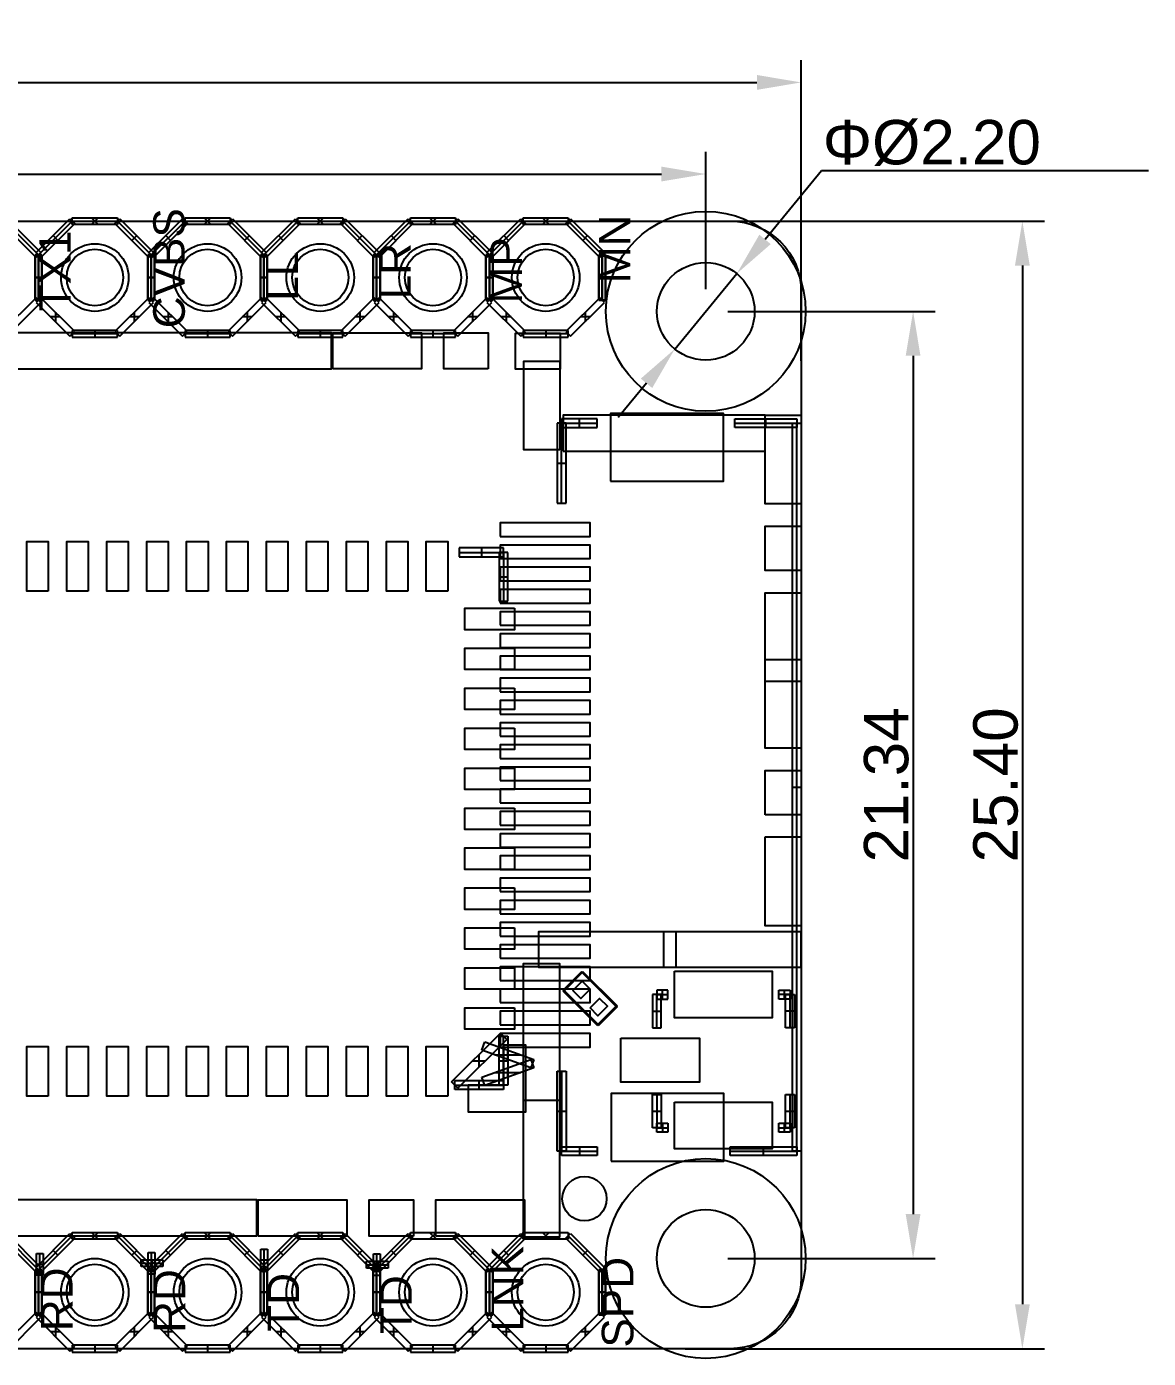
# Model space of a CAD drawing. Header units: millimetres. Extents: x -8.1 to 62.8, y -0.2 to 29.8.
# Drawn here: x 37.54 to 62.82, y -0.22 to 29.78 of the extents above; entities that cross this region are included whole.
import ezdxf

# ---------------------------------------------------------------- set-up
doc = ezdxf.new("R2010")
doc.units = ezdxf.units.MM
doc.header["$MEASUREMENT"] = 0
for name, color, linetype in [('BOT', 12, 'Continuous'), ('KEEPOUT', 13, 'Continuous'), ('SIKL-BOT', 253, 'Continuous'), ('SILK-TOP', 1, 'Continuous'), ('SOLD-TOP', 5, 'Continuous'), ('TOP', 11, 'Continuous'), ('预设值', 7, 'Continuous')]:
    doc.layers.add(name, color=color, linetype=linetype)
doc.styles.add('预设值', font='arial.ttf')
doc.dimstyles.new('尺寸标注造型 01', dxfattribs={"dimtxt": 1, "dimasz": 1, "dimexe": 0.5, "dimexo": 0.5, "dimgap": 0.09, "dimtad": 1, "dimtoh": 1, "dimzin": 1, "dimdsep": 46, "dimtxsty": '预设值', "dimcen": 0.5, "dimazin": 0, "dimtfac": 1, "dimtdec": 4, "dimtix": 1, "dimtmove": 0, "dimatfit": 3, "dimfxl": 1, "dimtolj": 1, "dimtzin": 1, "dimarcsym": 0})

# ---------------------------------------------------------------- blocks, each defined once
blk = doc.blocks.new('*D1')
at = {"layer": 'Defpoints', "color": 0}
for p in [(53.547, 24.217), (52.149, 22.519)]:
    blk.add_point(p, dxfattribs=at)
at = {"layer": '预设值', "color": 0, "lineweight": -2}
for p, q in [((55.455, 26.532), (54.183, 24.989)), ((62.822, 26.532), (55.455, 26.532)), ((52.149, 22.519), (53.547, 24.217)), ((51.513, 21.747), (50.877, 20.976))]:
    blk.add_line(p, q, dxfattribs=at)
at = {"layer": '预设值', "color": 0}
for points in [[(54.055, 25.095), (54.312, 24.883), (53.547, 24.217)], [(51.641, 21.641), (51.384, 21.853), (52.149, 22.519)]]:
    blk.add_solid(points, dxfattribs=at)
at = {"layer": '预设值', "color": 0, "insert": (57.941, 27.16), "char_height": 1, "attachment_point": 5, "style": '预设值'}
blk.add_mtext('Φ\\A1;%%c2.20', dxfattribs=at)
blk = doc.blocks.new('*D3')
at = {"layer": 'Defpoints', "color": 0}
for p in [(52.848, 26.461), (7.56, 23.368), (52.848, 23.368)]:
    blk.add_point(p, dxfattribs=at)
at = {"layer": '预设值', "color": 0, "lineweight": -2}
for p, q in [((7.56, 23.868), (7.56, 26.961)), ((52.848, 23.868), (52.848, 26.961)), ((8.56, 26.461), (51.848, 26.461))]:
    blk.add_line(p, q, dxfattribs=at)
at = {"layer": '预设值', "color": 0}
for points in [[(8.56, 26.628), (8.56, 26.295), (7.56, 26.461)], [(51.848, 26.295), (51.848, 26.628), (52.848, 26.461)]]:
    blk.add_solid(points, dxfattribs=at)
at = {"layer": '预设值', "color": 0, "insert": (30.204, 27.062), "char_height": 1, "attachment_point": 5, "style": '预设值'}
blk.add_mtext('\\A1;45.29', dxfattribs=at)
blk = doc.blocks.new('*D4')
at = {"layer": 'Defpoints', "color": 0}
for p in [(55, 28.525), (0, 23.079), (55, 21.753)]:
    blk.add_point(p, dxfattribs=at)
at = {"layer": '预设值', "color": 0, "lineweight": -2}
for p, q in [((0, 23.579), (0, 29.025)), ((55, 22.253), (55, 29.025)), ((1, 28.525), (54, 28.525))]:
    blk.add_line(p, q, dxfattribs=at)
at = {"layer": '预设值', "color": 0}
for points in [[(1, 28.692), (1, 28.358), (0, 28.525)], [(54, 28.358), (54, 28.692), (55, 28.525)]]:
    blk.add_solid(points, dxfattribs=at)
at = {"layer": '预设值', "color": 0, "insert": (27.5, 29.125), "char_height": 1, "attachment_point": 5, "style": '预设值'}
blk.add_mtext('\\A1;55.00', dxfattribs=at)
blk = doc.blocks.new('*D5')
at = {"layer": 'Defpoints', "color": 0}
for p in [(52.848, 23.368), (52.848, 2.032), (57.52, 2.032)]:
    blk.add_point(p, dxfattribs=at)
at = {"layer": '预设值', "color": 0, "lineweight": -2}
for p, q in [((53.348, 23.368), (58.02, 23.368)), ((57.52, 22.368), (57.52, 3.032)), ((53.348, 2.032), (58.02, 2.032))]:
    blk.add_line(p, q, dxfattribs=at)
at = {"layer": '预设值', "color": 0}
for points in [[(57.686, 22.368), (57.353, 22.368), (57.52, 23.368)], [(57.353, 3.032), (57.686, 3.032), (57.52, 2.032)]]:
    blk.add_solid(points, dxfattribs=at)
at = {"layer": '预设值', "color": 0, "insert": (56.919, 12.7), "char_height": 1, "attachment_point": 5, "rotation": 90, "style": '预设值'}
blk.add_mtext('\\A1;21.34', dxfattribs=at)
blk = doc.blocks.new('*D6')
at = {"layer": 'Defpoints', "color": 0}
for p in [(51.882, 25.4), (51.882, 0), (59.982, 0)]:
    blk.add_point(p, dxfattribs=at)
at = {"layer": '预设值', "color": 0, "lineweight": -2}
for p, q in [((52.382, 25.4), (60.482, 25.4)), ((59.982, 24.4), (59.982, 1)), ((52.382, 0), (60.482, 0))]:
    blk.add_line(p, q, dxfattribs=at)
at = {"layer": '预设值', "color": 0}
for points in [[(60.149, 24.4), (59.816, 24.4), (59.982, 25.4)], [(59.816, 1), (60.149, 1), (59.982, 0)]]:
    blk.add_solid(points, dxfattribs=at)
at = {"layer": '预设值', "color": 0, "insert": (59.382, 12.7), "char_height": 1, "attachment_point": 5, "rotation": 90, "style": '预设值'}
blk.add_mtext('\\A1;25.40', dxfattribs=at)

msp = doc.modelspace()

# ---------------------------------------------------------------- linework, layer by layer
at = {"layer": 'BOT'}
for points in [[(50.704, 19.546), (53.244, 19.546), (53.244, 21.07), (50.704, 21.07), (50.704, 19.546)], [(48.212, 18.298), (50.244, 18.298), (50.244, 18.603), (48.212, 18.603), (48.212, 18.298)], [(48.212, 17.798), (50.244, 17.798), (50.244, 18.102), (48.212, 18.102), (48.212, 17.798)], [(48.212, 17.298), (50.244, 17.298), (50.244, 17.602), (48.212, 17.602), (48.212, 17.298)], [(48.212, 16.797), (50.244, 16.797), (50.244, 17.102), (48.212, 17.102), (48.212, 16.797)], [(48.212, 16.297), (50.244, 16.297), (50.244, 16.602), (48.212, 16.602), (48.212, 16.297)], [(48.212, 15.797), (50.244, 15.797), (50.244, 16.102), (48.212, 16.102), (48.212, 15.797)], [(48.212, 15.297), (50.244, 15.297), (50.244, 15.602), (48.212, 15.602), (48.212, 15.297)], [(48.212, 14.797), (50.244, 14.797), (50.244, 15.102), (48.212, 15.102), (48.212, 14.797)], [(48.212, 14.297), (50.244, 14.297), (50.244, 14.602), (48.212, 14.602), (48.212, 14.297)], [(48.212, 13.797), (50.244, 13.797), (50.244, 14.101), (48.212, 14.101), (48.212, 13.797)], [(48.212, 13.296), (50.244, 13.296), (50.244, 13.601), (48.212, 13.601), (48.212, 13.296)], [(48.212, 12.796), (50.244, 12.796), (50.244, 13.101), (48.212, 13.101), (48.212, 12.796)], [(48.212, 12.296), (50.244, 12.296), (50.244, 12.601), (48.212, 12.601), (48.212, 12.296)], [(48.212, 11.796), (50.244, 11.796), (50.244, 12.101), (48.212, 12.101), (48.212, 11.796)], [(48.212, 11.296), (50.244, 11.296), (50.244, 11.601), (48.212, 11.601), (48.212, 11.296)], [(48.212, 10.796), (50.244, 10.796), (50.244, 11.101), (48.212, 11.101), (48.212, 10.796)], [(48.212, 10.296), (50.244, 10.296), (50.244, 10.601), (48.212, 10.601), (48.212, 10.296)], [(48.212, 9.796), (50.244, 9.796), (50.244, 10.1), (48.212, 10.1), (48.212, 9.796)], [(48.212, 9.296), (50.244, 9.296), (50.244, 9.6), (48.212, 9.6), (48.212, 9.296)], [(48.212, 8.795), (50.244, 8.795), (50.244, 9.1), (48.212, 9.1), (48.212, 8.795)], [(48.212, 8.295), (50.244, 8.295), (50.244, 8.6), (48.212, 8.6), (48.212, 8.295)], [(48.212, 7.795), (50.244, 7.795), (50.244, 8.1), (48.212, 8.1), (48.212, 7.795)], [(48.212, 7.295), (50.244, 7.295), (50.244, 7.6), (48.212, 7.6), (48.212, 7.295)], [(48.212, 6.795), (50.244, 6.795), (50.244, 7.1), (48.212, 7.1), (48.212, 6.795)], [(50.716, 4.224), (53.256, 4.224), (53.256, 5.748), (50.716, 5.748), (50.716, 4.224)]]:
    msp.add_lwpolyline(points, dxfattribs=at)
for centre, radius in [((39.081, 24.13), 0.635), ((41.621, 24.13), 0.635), ((44.161, 24.13), 0.635), ((46.701, 24.13), 0.635), ((49.241, 24.13), 0.635), ((52.848, 23.368), 1.1), ((52.848, 2.032), 1.1), ((39.081, 1.27), 0.635), ((41.621, 1.27), 0.635), ((44.161, 1.27), 0.635), ((46.701, 1.27), 0.635), ((49.241, 1.27), 0.635)]:
    msp.add_circle(centre, radius, dxfattribs=at)
at = {"layer": 'KEEPOUT'}
for centre in [(52.848, 23.368), (52.848, 2.032)]:
    msp.add_circle(centre, 2.25, dxfattribs=at)
at = {"layer": 'SIKL-BOT'}
for p, q in [((37.757, 24.584), (36.995, 25.346)), ((37.811, 24.638), (37.049, 25.4)), ((37.103, 25.454), (37.865, 24.692)), ((37.757, 24.692), (38.519, 25.454)), ((38.573, 25.4), (37.811, 24.638)), ((38.627, 25.346), (37.865, 24.584)), ((38.519, 25.454), (38.627, 25.346)), ((38.573, 25.476), (39.589, 25.476)), ((38.573, 25.324), (38.573, 25.476)), ((39.589, 25.324), (38.573, 25.324)), ((39.157, 25.476), (39.005, 25.324)), ((39.157, 25.324), (39.005, 25.476)), ((39.535, 25.346), (39.643, 25.454)), ((40.297, 24.584), (39.535, 25.346)), ((39.589, 25.476), (39.589, 25.324)), ((40.351, 24.638), (39.589, 25.4)), ((39.643, 25.454), (40.405, 24.692)), ((40.297, 24.692), (41.059, 25.454)), ((41.113, 25.4), (40.351, 24.638)), ((41.167, 25.346), (40.405, 24.584)), ((41.059, 25.454), (41.167, 25.346)), ((41.113, 25.476), (42.129, 25.476)), ((41.113, 25.324), (41.113, 25.476)), ((42.129, 25.324), (41.113, 25.324)), ((41.697, 25.476), (41.545, 25.324)), ((41.697, 25.324), (41.545, 25.476)), ((42.075, 25.346), (42.183, 25.454)), ((42.837, 24.584), (42.075, 25.346)), ((42.129, 25.476), (42.129, 25.324)), ((42.891, 24.638), (42.129, 25.4)), ((42.183, 25.454), (42.945, 24.692)), ((42.837, 24.692), (43.599, 25.454)), ((43.653, 25.4), (42.891, 24.638)), ((43.707, 25.346), (42.945, 24.584)), ((43.599, 25.454), (43.707, 25.346)), ((43.653, 25.476), (44.669, 25.476)), ((43.653, 25.324), (43.653, 25.476)), ((44.669, 25.324), (43.653, 25.324)), ((44.237, 25.476), (44.085, 25.324)), ((44.237, 25.324), (44.085, 25.476)), ((44.615, 25.346), (44.723, 25.454)), ((45.377, 24.584), (44.615, 25.346)), ((44.669, 25.476), (44.669, 25.324)), ((45.431, 24.638), (44.669, 25.4)), ((44.723, 25.454), (45.485, 24.692)), ((45.377, 24.692), (46.139, 25.454)), ((46.193, 25.4), (45.431, 24.638)), ((46.247, 25.346), (45.485, 24.584)), ((46.139, 25.454), (46.247, 25.346)), ((46.193, 25.476), (47.209, 25.476)), ((46.193, 25.324), (46.193, 25.476)), ((47.209, 25.324), (46.193, 25.324)), ((46.777, 25.476), (46.625, 25.324)), ((46.777, 25.324), (46.625, 25.476)), ((47.155, 25.346), (47.263, 25.454)), ((47.917, 24.584), (47.155, 25.346)), ((47.209, 25.476), (47.209, 25.324)), ((47.971, 24.638), (47.209, 25.4)), ((47.263, 25.454), (48.025, 24.692)), ((47.917, 24.692), (48.679, 25.454)), ((48.733, 25.4), (47.971, 24.638)), ((48.787, 25.346), (48.025, 24.584)), ((48.679, 25.454), (48.787, 25.346)), ((48.733, 25.476), (49.749, 25.476)), ((48.733, 25.324), (48.733, 25.476)), ((49.749, 25.324), (48.733, 25.324)), ((49.317, 25.476), (49.165, 25.324)), ((49.317, 25.324), (49.165, 25.476)), ((49.695, 25.346), (49.803, 25.454)), ((50.457, 24.584), (49.695, 25.346)), ((49.749, 25.476), (49.749, 25.324)), ((50.511, 24.638), (49.749, 25.4)), ((49.803, 25.454), (50.565, 24.692)), ((38.246, 24.965), (38.138, 25.073)), ((40.024, 25.073), (39.916, 24.965)), ((40.786, 24.965), (40.678, 25.073)), ((42.564, 25.073), (42.456, 24.965)), ((43.326, 24.965), (43.218, 25.073)), ((45.104, 25.073), (44.996, 24.965)), ((45.866, 24.965), (45.758, 25.073)), ((47.644, 25.073), (47.536, 24.965)), ((48.406, 24.965), (48.298, 25.073)), ((50.184, 25.073), (50.076, 24.965)), ((37.735, 24.638), (37.887, 24.638)), ((37.735, 23.622), (37.735, 24.638)), ((37.735, 24.638), (37.735, 23.622)), ((37.887, 24.638), (37.735, 24.638)), ((37.735, 24.638), (37.735, 23.622)), ((37.887, 24.638), (37.735, 24.638)), ((37.865, 24.692), (37.757, 24.584)), ((37.865, 24.584), (37.757, 24.692)), ((37.811, 23.622), (37.811, 24.638)), ((37.811, 24.638), (37.811, 23.622)), ((37.811, 24.638), (37.811, 23.622)), ((37.887, 24.638), (37.887, 23.622)), ((37.887, 23.622), (37.887, 24.638)), ((37.887, 23.622), (37.887, 24.638)), ((40.275, 24.638), (40.427, 24.638)), ((40.275, 23.622), (40.275, 24.638)), ((40.275, 24.638), (40.275, 23.622)), ((40.427, 24.638), (40.275, 24.638)), ((40.275, 24.638), (40.275, 23.622)), ((40.427, 24.638), (40.275, 24.638)), ((40.405, 24.692), (40.297, 24.584)), ((40.405, 24.584), (40.297, 24.692)), ((40.351, 23.622), (40.351, 24.638)), ((40.351, 24.638), (40.351, 23.622)), ((40.351, 24.638), (40.351, 23.622)), ((40.427, 24.638), (40.427, 23.622)), ((40.427, 23.622), (40.427, 24.638)), ((40.427, 23.622), (40.427, 24.638)), ((42.815, 24.638), (42.967, 24.638)), ((42.815, 23.622), (42.815, 24.638)), ((42.815, 24.638), (42.815, 23.622)), ((42.967, 24.638), (42.815, 24.638)), ((42.815, 24.638), (42.815, 23.622)), ((42.967, 24.638), (42.815, 24.638)), ((42.945, 24.692), (42.837, 24.584)), ((42.945, 24.584), (42.837, 24.692)), ((42.891, 23.622), (42.891, 24.638)), ((42.891, 24.638), (42.891, 23.622)), ((42.891, 24.638), (42.891, 23.622)), ((42.967, 24.638), (42.967, 23.622)), ((42.967, 23.622), (42.967, 24.638)), ((42.967, 23.622), (42.967, 24.638)), ((45.355, 24.638), (45.507, 24.638)), ((45.355, 23.622), (45.355, 24.638)), ((45.355, 24.638), (45.355, 23.622)), ((45.507, 24.638), (45.355, 24.638)), ((45.355, 24.638), (45.355, 23.622)), ((45.507, 24.638), (45.355, 24.638)), ((45.485, 24.692), (45.377, 24.584)), ((45.485, 24.584), (45.377, 24.692)), ((45.431, 23.622), (45.431, 24.638)), ((45.431, 24.638), (45.431, 23.622)), ((45.431, 24.638), (45.431, 23.622)), ((45.507, 24.638), (45.507, 23.622)), ((45.507, 23.622), (45.507, 24.638)), ((45.507, 23.622), (45.507, 24.638)), ((47.895, 24.638), (48.047, 24.638)), ((47.895, 23.622), (47.895, 24.638)), ((47.895, 24.638), (47.895, 23.622)), ((48.047, 24.638), (47.895, 24.638)), ((47.895, 24.638), (47.895, 23.622)), ((48.047, 24.638), (47.895, 24.638)), ((48.025, 24.692), (47.917, 24.584)), ((48.025, 24.584), (47.917, 24.692)), ((47.971, 23.622), (47.971, 24.638)), ((47.971, 24.638), (47.971, 23.622)), ((47.971, 24.638), (47.971, 23.622)), ((48.047, 24.638), (48.047, 23.622)), ((48.047, 23.622), (48.047, 24.638)), ((48.047, 23.622), (48.047, 24.638)), ((50.435, 24.638), (50.587, 24.638)), ((50.435, 23.622), (50.435, 24.638)), ((50.435, 24.638), (50.435, 23.622)), ((50.587, 24.638), (50.435, 24.638)), ((50.435, 24.638), (50.587, 24.638)), ((50.435, 23.622), (50.435, 24.638)), ((50.565, 24.692), (50.457, 24.584)), ((50.511, 23.622), (50.511, 24.638)), ((50.511, 24.638), (50.511, 23.622)), ((50.511, 23.622), (50.511, 24.638)), ((50.587, 24.638), (50.587, 23.622)), ((50.587, 23.622), (50.587, 24.638)), ((50.587, 24.638), (50.587, 23.622)), ((37.735, 24.13), (37.887, 24.13)), ((37.887, 24.13), (37.735, 24.13)), ((37.887, 24.13), (37.735, 24.13)), ((40.275, 24.13), (40.427, 24.13)), ((40.427, 24.13), (40.275, 24.13)), ((40.427, 24.13), (40.275, 24.13)), ((42.815, 24.13), (42.967, 24.13)), ((42.967, 24.13), (42.815, 24.13)), ((42.967, 24.13), (42.815, 24.13)), ((45.355, 24.13), (45.507, 24.13)), ((45.507, 24.13), (45.355, 24.13)), ((45.507, 24.13), (45.355, 24.13)), ((47.895, 24.13), (48.047, 24.13)), ((48.047, 24.13), (47.895, 24.13)), ((48.047, 24.13), (47.895, 24.13)), ((50.435, 24.13), (50.587, 24.13)), ((50.587, 24.13), (50.435, 24.13)), ((50.435, 24.13), (50.587, 24.13)), ((37.757, 23.676), (36.995, 22.914)), ((37.103, 22.806), (37.865, 23.568)), ((37.887, 23.622), (37.735, 23.622)), ((37.735, 23.622), (37.887, 23.622)), ((37.735, 23.622), (37.887, 23.622)), ((37.865, 23.568), (37.757, 23.676)), ((37.865, 23.676), (37.757, 23.568)), ((37.757, 23.568), (38.519, 22.806)), ((38.627, 22.914), (37.865, 23.676)), ((40.297, 23.676), (39.535, 22.914)), ((39.643, 22.806), (40.405, 23.568)), ((40.427, 23.622), (40.275, 23.622)), ((40.275, 23.622), (40.427, 23.622)), ((40.275, 23.622), (40.427, 23.622)), ((40.405, 23.568), (40.297, 23.676)), ((40.405, 23.676), (40.297, 23.568)), ((40.297, 23.568), (41.059, 22.806)), ((41.167, 22.914), (40.405, 23.676)), ((42.837, 23.676), (42.075, 22.914)), ((42.183, 22.806), (42.945, 23.568)), ((42.967, 23.622), (42.815, 23.622)), ((42.815, 23.622), (42.967, 23.622)), ((42.815, 23.622), (42.967, 23.622)), ((42.945, 23.568), (42.837, 23.676)), ((42.945, 23.676), (42.837, 23.568)), ((42.837, 23.568), (43.599, 22.806)), ((43.707, 22.914), (42.945, 23.676)), ((45.377, 23.676), (44.615, 22.914)), ((44.723, 22.806), (45.485, 23.568)), ((45.507, 23.622), (45.355, 23.622)), ((45.355, 23.622), (45.507, 23.622)), ((45.355, 23.622), (45.507, 23.622)), ((45.485, 23.568), (45.377, 23.676)), ((45.485, 23.676), (45.377, 23.568)), ((45.377, 23.568), (46.139, 22.806)), ((46.247, 22.914), (45.485, 23.676)), ((47.917, 23.676), (47.155, 22.914)), ((47.263, 22.806), (48.025, 23.568)), ((48.047, 23.622), (47.895, 23.622)), ((47.895, 23.622), (48.047, 23.622)), ((47.895, 23.622), (48.047, 23.622)), ((48.025, 23.568), (47.917, 23.676)), ((48.025, 23.676), (47.917, 23.568)), ((47.917, 23.568), (48.679, 22.806)), ((48.787, 22.914), (48.025, 23.676)), ((50.457, 23.676), (49.695, 22.914)), ((49.803, 22.806), (50.565, 23.568)), ((50.587, 23.622), (50.435, 23.622)), ((50.435, 23.622), (50.587, 23.622)), ((50.587, 23.622), (50.435, 23.622)), ((50.565, 23.568), (50.457, 23.676)), ((38.3, 23.241), (38.084, 23.241)), ((38.192, 23.349), (38.192, 23.133)), ((40.078, 23.241), (39.862, 23.241)), ((39.97, 23.349), (39.97, 23.133)), ((40.84, 23.241), (40.624, 23.241)), ((40.732, 23.349), (40.732, 23.133)), ((42.618, 23.241), (42.402, 23.241)), ((42.51, 23.349), (42.51, 23.133)), ((43.38, 23.241), (43.164, 23.241)), ((43.272, 23.349), (43.272, 23.133)), ((45.158, 23.241), (44.942, 23.241)), ((45.05, 23.349), (45.05, 23.133)), ((45.92, 23.241), (45.704, 23.241)), ((45.812, 23.349), (45.812, 23.133)), ((47.698, 23.241), (47.482, 23.241)), ((47.59, 23.349), (47.59, 23.133)), ((48.46, 23.241), (48.244, 23.241)), ((48.352, 23.349), (48.352, 23.133)), ((50.238, 23.241), (50.022, 23.241)), ((50.13, 23.349), (50.13, 23.133)), ((38.519, 22.806), (38.627, 22.914)), ((38.573, 22.936), (38.573, 22.784)), ((39.589, 22.936), (38.573, 22.936)), ((39.589, 22.86), (38.573, 22.86)), ((39.081, 22.936), (39.081, 22.784)), ((39.535, 22.914), (39.643, 22.806)), ((39.589, 22.784), (39.589, 22.936)), ((41.059, 22.806), (41.167, 22.914)), ((41.113, 22.936), (41.113, 22.784)), ((42.129, 22.936), (41.113, 22.936)), ((42.129, 22.86), (41.113, 22.86)), ((41.621, 22.936), (41.621, 22.784)), ((42.075, 22.914), (42.183, 22.806)), ((42.129, 22.784), (42.129, 22.936)), ((43.599, 22.806), (43.707, 22.914)), ((43.653, 22.936), (43.653, 22.784)), ((44.669, 22.936), (43.653, 22.936)), ((44.669, 22.86), (43.653, 22.86)), ((44.161, 22.936), (44.161, 22.784)), ((44.615, 22.914), (44.723, 22.806)), ((44.669, 22.784), (44.669, 22.936)), ((46.139, 22.806), (46.247, 22.914)), ((46.193, 22.936), (46.193, 22.784)), ((47.209, 22.936), (46.193, 22.936)), ((47.209, 22.86), (46.193, 22.86)), ((46.701, 22.936), (46.701, 22.784)), ((47.155, 22.914), (47.263, 22.806)), ((47.209, 22.784), (47.209, 22.936)), ((48.679, 22.806), (48.787, 22.914)), ((48.733, 22.936), (48.733, 22.784)), ((49.749, 22.936), (48.733, 22.936)), ((49.749, 22.86), (48.733, 22.86)), ((49.241, 22.936), (49.241, 22.784)), ((49.695, 22.914), (49.803, 22.806)), ((49.749, 22.784), (49.749, 22.936)), ((38.573, 22.784), (39.589, 22.784)), ((41.113, 22.784), (42.129, 22.784)), ((43.653, 22.784), (44.669, 22.784)), ((46.193, 22.784), (47.209, 22.784)), ((48.733, 22.784), (49.749, 22.784)), ((49.5, 20.85), (49.5, 19.05)), ((49.7, 20.85), (49.5, 20.85)), ((50.4, 20.95), (49.6, 20.95)), ((49.6, 20.95), (49.6, 20.75)), ((49.6, 20.85), (50.4, 20.85)), ((49.6, 19.05), (49.6, 20.85)), ((49.6, 20.75), (50.4, 20.75)), ((49.7, 19.05), (49.7, 20.85)), ((50, 20.75), (50, 20.95)), ((50.4, 20.75), (50.4, 20.95)), ((53.5, 20.95), (54.9, 20.95)), ((53.5, 20.75), (53.5, 20.95)), ((53.5, 20.85), (54.9, 20.85)), ((54.9, 20.75), (53.5, 20.75)), ((54.2, 20.75), (54.2, 20.95)), ((54.8, 20.85), (55, 20.85)), ((54.8, 4.45), (54.8, 20.85)), ((54.9, 20.95), (54.9, 20.75)), ((54.9, 4.45), (54.9, 20.85)), ((55, 20.85), (55, 4.45)), ((49.5, 19.95), (49.7, 19.95)), ((49.5, 19.05), (49.7, 19.05)), ((54.8, 12.65), (55, 12.65)), ((47.803, 6.727), (47.871, 6.915)), ((47.871, 6.915), (48.971, 6.515)), ((48.903, 6.327), (47.803, 6.727)), ((48.094, 6.621), (48.68, 6.621)), ((48.387, 6.515), (48.387, 6.727)), ((47.803, 6.115), (48.903, 6.515)), ((48.971, 6.327), (47.871, 5.927)), ((48.387, 6.115), (48.387, 6.327)), ((48.971, 6.515), (48.903, 6.327)), ((48.903, 6.515), (48.971, 6.327)), ((47.871, 5.927), (47.803, 6.115)), ((48.094, 6.221), (48.68, 6.221)), ((49.5, 4.45), (49.5, 6.25)), ((49.5, 6.25), (49.7, 6.25)), ((49.6, 6.25), (49.6, 4.45)), ((49.7, 6.25), (49.7, 4.45)), ((49.5, 5.35), (49.7, 5.35)), ((49.6, 4.55), (50.4, 4.55)), ((49.6, 4.35), (49.6, 4.55)), ((50, 4.55), (50, 4.35)), ((50.4, 4.55), (50.4, 4.35)), ((53.4, 4.55), (54.9, 4.55)), ((53.4, 4.35), (53.4, 4.55)), ((54.15, 4.35), (54.15, 4.55)), ((54.9, 4.55), (54.9, 4.35)), ((49.7, 4.45), (49.5, 4.45)), ((49.6, 4.45), (50.4, 4.45)), ((50.4, 4.35), (49.6, 4.35)), ((53.4, 4.45), (54.9, 4.45)), ((54.9, 4.35), (53.4, 4.35)), ((55, 4.45), (54.8, 4.45)), ((37.757, 1.724), (36.995, 2.486)), ((37.811, 1.778), (37.049, 2.54)), ((37.103, 2.594), (37.865, 1.832)), ((37.757, 1.832), (38.519, 2.594)), ((38.573, 2.54), (37.811, 1.778)), ((38.627, 2.486), (37.865, 1.724)), ((38.519, 2.594), (38.627, 2.486)), ((38.573, 2.616), (39.589, 2.616)), ((38.573, 2.464), (38.573, 2.616)), ((39.589, 2.464), (38.573, 2.464)), ((39.157, 2.616), (39.005, 2.464)), ((39.157, 2.464), (39.005, 2.616)), ((39.535, 2.486), (39.643, 2.594)), ((40.297, 1.724), (39.535, 2.486)), ((39.589, 2.616), (39.589, 2.464)), ((40.351, 1.778), (39.589, 2.54)), ((39.643, 2.594), (40.405, 1.832)), ((40.297, 1.832), (41.059, 2.594)), ((41.113, 2.54), (40.351, 1.778)), ((41.167, 2.486), (40.405, 1.724)), ((41.059, 2.594), (41.167, 2.486)), ((41.113, 2.616), (42.129, 2.616)), ((41.113, 2.464), (41.113, 2.616)), ((42.129, 2.464), (41.113, 2.464)), ((41.697, 2.616), (41.545, 2.464)), ((41.697, 2.464), (41.545, 2.616)), ((42.075, 2.486), (42.183, 2.594)), ((42.837, 1.724), (42.075, 2.486)), ((42.129, 2.616), (42.129, 2.464)), ((42.891, 1.778), (42.129, 2.54)), ((42.183, 2.594), (42.945, 1.832)), ((42.837, 1.832), (43.599, 2.594)), ((43.653, 2.54), (42.891, 1.778)), ((43.707, 2.486), (42.945, 1.724)), ((43.599, 2.594), (43.707, 2.486)), ((43.653, 2.616), (44.669, 2.616)), ((43.653, 2.464), (43.653, 2.616)), ((44.669, 2.464), (43.653, 2.464)), ((44.237, 2.616), (44.085, 2.464)), ((44.237, 2.464), (44.085, 2.616)), ((44.615, 2.486), (44.723, 2.594)), ((45.377, 1.724), (44.615, 2.486)), ((44.669, 2.616), (44.669, 2.464)), ((45.431, 1.778), (44.669, 2.54)), ((44.723, 2.594), (45.485, 1.832)), ((45.377, 1.832), (46.139, 2.594)), ((46.193, 2.54), (45.431, 1.778)), ((46.247, 2.486), (45.485, 1.724)), ((46.139, 2.594), (46.247, 2.486)), ((46.193, 2.616), (47.209, 2.616)), ((46.193, 2.464), (46.193, 2.616)), ((47.209, 2.464), (46.193, 2.464)), ((46.777, 2.616), (46.625, 2.464)), ((46.777, 2.464), (46.625, 2.616)), ((47.155, 2.486), (47.263, 2.594)), ((47.917, 1.724), (47.155, 2.486)), ((47.209, 2.616), (47.209, 2.464)), ((47.971, 1.778), (47.209, 2.54)), ((47.263, 2.594), (48.025, 1.832)), ((47.917, 1.832), (48.679, 2.594)), ((48.733, 2.54), (47.971, 1.778)), ((48.787, 2.486), (48.025, 1.724)), ((48.679, 2.594), (48.787, 2.486)), ((48.733, 2.616), (49.749, 2.616)), ((48.733, 2.464), (48.733, 2.616)), ((49.749, 2.464), (48.733, 2.464)), ((49.317, 2.616), (49.165, 2.464)), ((49.317, 2.464), (49.165, 2.616)), ((49.695, 2.486), (49.803, 2.594)), ((50.457, 1.724), (49.695, 2.486)), ((49.749, 2.616), (49.749, 2.464)), ((50.511, 1.778), (49.749, 2.54)), ((49.803, 2.594), (50.565, 1.832)), ((38.246, 2.105), (38.138, 2.213)), ((40.024, 2.213), (39.916, 2.105)), ((40.786, 2.105), (40.678, 2.213)), ((42.564, 2.213), (42.456, 2.105)), ((43.326, 2.105), (43.218, 2.213)), ((45.104, 2.213), (44.996, 2.105)), ((45.866, 2.105), (45.758, 2.213)), ((47.644, 2.213), (47.536, 2.105)), ((48.406, 2.105), (48.298, 2.213)), ((50.184, 2.213), (50.076, 2.105)), ((37.865, 1.832), (37.757, 1.724)), ((37.865, 1.724), (37.757, 1.832)), ((40.405, 1.832), (40.297, 1.724)), ((40.405, 1.724), (40.297, 1.832)), ((42.945, 1.832), (42.837, 1.724)), ((42.945, 1.724), (42.837, 1.832)), ((45.485, 1.832), (45.377, 1.724)), ((45.485, 1.724), (45.377, 1.832)), ((48.025, 1.832), (47.917, 1.724)), ((48.025, 1.724), (47.917, 1.832)), ((50.565, 1.832), (50.457, 1.724)), ((37.735, 1.778), (37.887, 1.778)), ((37.735, 0.762), (37.735, 1.778)), ((37.735, 1.778), (37.735, 0.762)), ((37.887, 1.778), (37.735, 1.778)), ((37.735, 1.778), (37.735, 0.762)), ((37.887, 1.778), (37.735, 1.778)), ((37.811, 0.762), (37.811, 1.778)), ((37.811, 1.778), (37.811, 0.762)), ((37.811, 1.778), (37.811, 0.762)), ((37.887, 1.778), (37.887, 0.762)), ((37.887, 0.762), (37.887, 1.778)), ((37.887, 0.762), (37.887, 1.778)), ((40.275, 1.778), (40.427, 1.778)), ((40.275, 0.762), (40.275, 1.778)), ((40.275, 1.778), (40.275, 0.762)), ((40.427, 1.778), (40.275, 1.778)), ((40.275, 1.778), (40.275, 0.762)), ((40.427, 1.778), (40.275, 1.778)), ((40.351, 0.762), (40.351, 1.778)), ((40.351, 1.778), (40.351, 0.762)), ((40.351, 1.778), (40.351, 0.762)), ((40.427, 1.778), (40.427, 0.762)), ((40.427, 0.762), (40.427, 1.778)), ((40.427, 0.762), (40.427, 1.778)), ((42.815, 1.778), (42.967, 1.778)), ((42.815, 0.762), (42.815, 1.778)), ((42.815, 1.778), (42.815, 0.762)), ((42.967, 1.778), (42.815, 1.778)), ((42.815, 1.778), (42.815, 0.762)), ((42.967, 1.778), (42.815, 1.778)), ((42.891, 0.762), (42.891, 1.778)), ((42.891, 1.778), (42.891, 0.762)), ((42.891, 1.778), (42.891, 0.762)), ((42.967, 1.778), (42.967, 0.762)), ((42.967, 0.762), (42.967, 1.778)), ((42.967, 0.762), (42.967, 1.778)), ((45.355, 1.778), (45.507, 1.778)), ((45.355, 0.762), (45.355, 1.778)), ((45.355, 1.778), (45.355, 0.762)), ((45.507, 1.778), (45.355, 1.778)), ((45.355, 1.778), (45.355, 0.762)), ((45.507, 1.778), (45.355, 1.778)), ((45.431, 0.762), (45.431, 1.778)), ((45.431, 1.778), (45.431, 0.762)), ((45.431, 1.778), (45.431, 0.762)), ((45.507, 1.778), (45.507, 0.762)), ((45.507, 0.762), (45.507, 1.778)), ((45.507, 0.762), (45.507, 1.778)), ((47.895, 1.778), (48.047, 1.778)), ((47.895, 0.762), (47.895, 1.778)), ((47.895, 1.778), (47.895, 0.762)), ((48.047, 1.778), (47.895, 1.778)), ((47.895, 1.778), (47.895, 0.762)), ((48.047, 1.778), (47.895, 1.778)), ((47.971, 0.762), (47.971, 1.778)), ((47.971, 1.778), (47.971, 0.762)), ((47.971, 1.778), (47.971, 0.762)), ((48.047, 1.778), (48.047, 0.762)), ((48.047, 0.762), (48.047, 1.778)), ((48.047, 0.762), (48.047, 1.778)), ((50.435, 1.778), (50.587, 1.778)), ((50.435, 0.762), (50.435, 1.778)), ((50.435, 1.778), (50.435, 0.762)), ((50.587, 1.778), (50.435, 1.778)), ((50.435, 1.778), (50.587, 1.778)), ((50.435, 0.762), (50.435, 1.778)), ((50.511, 0.762), (50.511, 1.778)), ((50.511, 1.778), (50.511, 0.762)), ((50.511, 0.762), (50.511, 1.778)), ((50.587, 1.778), (50.587, 0.762)), ((50.587, 0.762), (50.587, 1.778)), ((50.587, 1.778), (50.587, 0.762)), ((37.735, 1.27), (37.887, 1.27)), ((37.887, 1.27), (37.735, 1.27)), ((37.887, 1.27), (37.735, 1.27)), ((40.275, 1.27), (40.427, 1.27)), ((40.427, 1.27), (40.275, 1.27)), ((40.427, 1.27), (40.275, 1.27)), ((42.815, 1.27), (42.967, 1.27)), ((42.967, 1.27), (42.815, 1.27)), ((42.967, 1.27), (42.815, 1.27)), ((45.355, 1.27), (45.507, 1.27)), ((45.507, 1.27), (45.355, 1.27)), ((45.507, 1.27), (45.355, 1.27)), ((47.895, 1.27), (48.047, 1.27)), ((48.047, 1.27), (47.895, 1.27)), ((48.047, 1.27), (47.895, 1.27)), ((50.435, 1.27), (50.587, 1.27)), ((50.587, 1.27), (50.435, 1.27)), ((50.435, 1.27), (50.587, 1.27)), ((37.757, 0.816), (36.995, 0.054)), ((37.103, -0.054), (37.865, 0.708)), ((37.887, 0.762), (37.735, 0.762)), ((37.735, 0.762), (37.887, 0.762)), ((37.735, 0.762), (37.887, 0.762)), ((37.865, 0.708), (37.757, 0.816)), ((37.865, 0.816), (37.757, 0.708)), ((37.757, 0.708), (38.519, -0.054)), ((38.627, 0.054), (37.865, 0.816)), ((40.297, 0.816), (39.535, 0.054)), ((39.643, -0.054), (40.405, 0.708)), ((40.427, 0.762), (40.275, 0.762)), ((40.275, 0.762), (40.427, 0.762)), ((40.275, 0.762), (40.427, 0.762)), ((40.405, 0.708), (40.297, 0.816)), ((40.405, 0.816), (40.297, 0.708)), ((40.297, 0.708), (41.059, -0.054)), ((41.167, 0.054), (40.405, 0.816)), ((42.837, 0.816), (42.075, 0.054)), ((42.183, -0.054), (42.945, 0.708)), ((42.967, 0.762), (42.815, 0.762)), ((42.815, 0.762), (42.967, 0.762)), ((42.815, 0.762), (42.967, 0.762)), ((42.945, 0.708), (42.837, 0.816)), ((42.945, 0.816), (42.837, 0.708)), ((42.837, 0.708), (43.599, -0.054)), ((43.707, 0.054), (42.945, 0.816)), ((45.377, 0.816), (44.615, 0.054)), ((44.723, -0.054), (45.485, 0.708)), ((45.507, 0.762), (45.355, 0.762)), ((45.355, 0.762), (45.507, 0.762)), ((45.355, 0.762), (45.507, 0.762)), ((45.485, 0.708), (45.377, 0.816)), ((45.485, 0.816), (45.377, 0.708)), ((45.377, 0.708), (46.139, -0.054)), ((46.247, 0.054), (45.485, 0.816)), ((47.917, 0.816), (47.155, 0.054)), ((47.263, -0.054), (48.025, 0.708)), ((48.047, 0.762), (47.895, 0.762)), ((47.895, 0.762), (48.047, 0.762)), ((47.895, 0.762), (48.047, 0.762)), ((48.025, 0.708), (47.917, 0.816)), ((48.025, 0.816), (47.917, 0.708)), ((47.917, 0.708), (48.679, -0.054)), ((48.787, 0.054), (48.025, 0.816)), ((50.457, 0.816), (49.695, 0.054)), ((49.803, -0.054), (50.565, 0.708)), ((50.587, 0.762), (50.435, 0.762)), ((50.435, 0.762), (50.587, 0.762)), ((50.587, 0.762), (50.435, 0.762)), ((50.565, 0.708), (50.457, 0.816)), ((38.3, 0.381), (38.084, 0.381)), ((38.192, 0.489), (38.192, 0.273)), ((40.078, 0.381), (39.862, 0.381)), ((39.97, 0.489), (39.97, 0.273)), ((40.84, 0.381), (40.624, 0.381)), ((40.732, 0.489), (40.732, 0.273)), ((42.618, 0.381), (42.402, 0.381)), ((42.51, 0.489), (42.51, 0.273)), ((43.38, 0.381), (43.164, 0.381)), ((43.272, 0.489), (43.272, 0.273)), ((45.158, 0.381), (44.942, 0.381)), ((45.05, 0.489), (45.05, 0.273)), ((45.92, 0.381), (45.704, 0.381)), ((45.812, 0.489), (45.812, 0.273)), ((47.698, 0.381), (47.482, 0.381)), ((47.59, 0.489), (47.59, 0.273)), ((48.46, 0.381), (48.244, 0.381)), ((48.352, 0.489), (48.352, 0.273)), ((50.238, 0.381), (50.022, 0.381)), ((50.13, 0.489), (50.13, 0.273)), ((38.519, -0.054), (38.627, 0.054)), ((38.573, 0.076), (38.573, -0.076)), ((39.589, 0.076), (38.573, 0.076)), ((39.589, 0), (38.573, 0)), ((39.081, 0.076), (39.081, -0.076)), ((39.535, 0.054), (39.643, -0.054)), ((39.589, -0.076), (39.589, 0.076)), ((41.059, -0.054), (41.167, 0.054)), ((41.113, 0.076), (41.113, -0.076)), ((42.129, 0.076), (41.113, 0.076)), ((42.129, 0), (41.113, 0)), ((41.621, 0.076), (41.621, -0.076)), ((42.075, 0.054), (42.183, -0.054)), ((42.129, -0.076), (42.129, 0.076)), ((43.599, -0.054), (43.707, 0.054)), ((43.653, 0.076), (43.653, -0.076)), ((44.669, 0.076), (43.653, 0.076)), ((44.669, 0), (43.653, 0)), ((44.161, 0.076), (44.161, -0.076)), ((44.615, 0.054), (44.723, -0.054)), ((44.669, -0.076), (44.669, 0.076)), ((46.139, -0.054), (46.247, 0.054)), ((46.193, 0.076), (46.193, -0.076)), ((47.209, 0.076), (46.193, 0.076)), ((47.209, 0), (46.193, 0)), ((46.701, 0.076), (46.701, -0.076)), ((47.155, 0.054), (47.263, -0.054)), ((47.209, -0.076), (47.209, 0.076)), ((48.679, -0.054), (48.787, 0.054)), ((48.733, 0.076), (48.733, -0.076)), ((49.749, 0.076), (48.733, 0.076)), ((49.749, 0), (48.733, 0)), ((49.241, 0.076), (49.241, -0.076)), ((49.695, 0.054), (49.803, -0.054)), ((49.749, -0.076), (49.749, 0.076)), ((38.573, -0.076), (39.589, -0.076)), ((41.113, -0.076), (42.129, -0.076)), ((43.653, -0.076), (44.669, -0.076)), ((46.193, -0.076), (47.209, -0.076)), ((48.733, -0.076), (49.749, -0.076))]:
    msp.add_line(p, q, dxfattribs=at)
at = {"layer": 'SILK-TOP'}
for p, q in [((48.291, 18.038), (47.291, 18.038)), ((47.291, 18.038), (47.291, 17.838)), ((47.791, 18.038), (47.791, 17.838)), ((48.291, 17.838), (48.291, 18.038)), ((47.291, 17.938), (48.291, 17.938)), ((47.291, 17.838), (48.291, 17.838)), ((48.191, 17.938), (48.191, 16.838)), ((48.391, 17.938), (48.191, 17.938)), ((48.291, 17.938), (48.291, 16.838)), ((48.391, 16.838), (48.391, 17.938)), ((48.191, 17.388), (48.391, 17.388)), ((48.191, 16.838), (48.391, 16.838)), ((49.631, 8.075), (50.056, 8.499)), ((50.073, 8.481), (49.649, 8.057)), ((50.056, 8.481), (50.073, 8.499)), ((50.056, 8.499), (50.073, 8.481)), ((50.833, 7.704), (50.056, 8.481)), ((50.073, 8.499), (50.851, 7.722)), ((49.834, 8.278), (49.87, 8.278)), ((49.852, 8.26), (49.852, 8.296)), ((50.435, 8.102), (50.471, 8.102)), ((50.453, 8.084), (50.453, 8.12)), ((49.631, 8.057), (49.649, 8.075)), ((49.649, 8.057), (49.631, 8.075)), ((50.409, 7.279), (49.631, 8.057)), ((49.649, 8.075), (50.427, 7.297)), ((51.646, 7.977), (51.646, 7.227)), ((51.846, 7.977), (51.646, 7.977)), ((51.996, 8.077), (51.746, 8.077)), ((51.746, 8.077), (51.746, 7.877)), ((51.746, 7.977), (51.996, 7.977)), ((51.746, 7.227), (51.746, 7.977)), ((51.746, 7.877), (51.996, 7.877)), ((51.846, 7.227), (51.846, 7.977)), ((51.871, 7.877), (51.871, 8.077)), ((51.996, 7.877), (51.996, 8.077)), ((54.496, 8.077), (54.746, 8.077)), ((54.496, 7.877), (54.496, 8.077)), ((54.746, 7.977), (54.496, 7.977)), ((54.746, 7.877), (54.496, 7.877)), ((54.621, 7.877), (54.621, 8.077)), ((54.646, 7.977), (54.846, 7.977)), ((54.646, 7.227), (54.646, 7.977)), ((54.746, 8.077), (54.746, 7.877)), ((54.746, 7.227), (54.746, 7.977)), ((54.846, 7.977), (54.846, 7.227)), ((50.011, 7.677), (50.047, 7.677)), ((50.029, 7.659), (50.029, 7.695)), ((50.409, 7.297), (50.833, 7.722)), ((50.851, 7.704), (50.427, 7.279)), ((50.612, 7.501), (50.648, 7.501)), ((50.63, 7.483), (50.63, 7.519)), ((50.851, 7.722), (50.833, 7.704)), ((50.833, 7.722), (50.851, 7.704)), ((51.646, 7.602), (51.846, 7.602)), ((54.846, 7.602), (54.646, 7.602)), ((50.427, 7.279), (50.409, 7.297)), ((50.427, 7.297), (50.409, 7.279)), ((51.646, 7.227), (51.846, 7.227)), ((54.846, 7.227), (54.646, 7.227)), ((47.12, 6.009), (48.22, 7.109)), ((48.362, 6.967), (47.262, 5.867)), ((48.191, 7.038), (48.391, 7.038)), ((48.191, 5.938), (48.191, 7.038)), ((48.22, 7.109), (48.362, 6.967)), ((48.291, 5.938), (48.291, 7.038)), ((48.391, 7.038), (48.391, 5.938)), ((47.741, 6.347), (47.741, 6.629)), ((47.6, 6.488), (47.882, 6.488)), ((48.191, 6.488), (48.391, 6.488)), ((47.262, 5.867), (47.12, 6.009)), ((47.191, 6.038), (48.291, 6.038)), ((47.191, 5.838), (47.191, 6.038)), ((47.741, 5.838), (47.741, 6.038)), ((48.291, 6.038), (48.291, 5.838)), ((47.191, 5.938), (48.291, 5.938)), ((48.291, 5.838), (47.191, 5.838)), ((48.391, 5.938), (48.191, 5.938)), ((51.646, 4.977), (51.646, 5.727)), ((51.646, 5.727), (51.846, 5.727)), ((51.746, 5.727), (51.746, 4.977)), ((51.846, 5.727), (51.846, 4.977)), ((54.646, 5.727), (54.846, 5.727)), ((54.646, 4.977), (54.646, 5.727)), ((54.746, 4.977), (54.746, 5.727)), ((54.846, 5.727), (54.846, 4.977)), ((51.646, 5.352), (51.846, 5.352)), ((54.646, 5.352), (54.846, 5.352)), ((51.846, 4.977), (51.646, 4.977)), ((51.746, 5.077), (51.996, 5.077)), ((51.746, 4.877), (51.746, 5.077)), ((51.746, 4.977), (51.996, 4.977)), ((51.996, 4.877), (51.746, 4.877)), ((51.871, 5.077), (51.871, 4.877)), ((51.996, 5.077), (51.996, 4.877)), ((54.496, 5.077), (54.746, 5.077)), ((54.496, 4.877), (54.496, 5.077)), ((54.496, 4.977), (54.746, 4.977)), ((54.746, 4.877), (54.496, 4.877)), ((54.621, 4.877), (54.621, 5.077)), ((54.846, 4.977), (54.646, 4.977)), ((54.746, 5.077), (54.746, 4.877)), ((37.767, 1.656), (37.767, 2.146)), ((37.767, 2.146), (37.92, 2.146)), ((37.844, 1.656), (37.844, 2.146)), ((37.92, 2.146), (37.92, 1.656)), ((40.282, 1.679), (40.282, 2.169)), ((40.282, 2.169), (40.434, 2.169)), ((40.358, 1.679), (40.358, 2.169)), ((40.434, 2.169), (40.434, 1.679)), ((42.82, 1.755), (42.82, 2.245)), ((42.82, 2.245), (42.972, 2.245)), ((42.896, 1.755), (42.896, 2.245)), ((42.972, 2.245), (42.972, 1.755)), ((45.361, 1.645), (45.361, 2.135)), ((45.361, 2.135), (45.513, 2.135)), ((45.437, 1.645), (45.437, 2.135)), ((45.513, 2.135), (45.513, 1.645)), ((37.767, 1.901), (37.92, 1.901)), ((40.125, 2.001), (40.615, 2.001)), ((40.125, 1.849), (40.125, 2.001)), ((40.125, 1.925), (40.615, 1.925)), ((40.615, 1.849), (40.125, 1.849)), ((40.282, 1.924), (40.434, 1.924)), ((40.37, 1.849), (40.37, 2.001)), ((40.615, 2.001), (40.615, 1.849)), ((42.82, 2), (42.972, 2)), ((45.203, 1.968), (45.693, 1.968)), ((45.203, 1.815), (45.203, 1.968)), ((45.203, 1.892), (45.693, 1.892)), ((45.693, 1.815), (45.203, 1.815)), ((45.361, 1.89), (45.513, 1.89)), ((45.448, 1.815), (45.448, 1.968)), ((45.693, 1.968), (45.693, 1.815)), ((37.92, 1.656), (37.767, 1.656)), ((40.434, 1.679), (40.282, 1.679)), ((42.972, 1.755), (42.82, 1.755)), ((45.513, 1.645), (45.361, 1.645))]:
    msp.add_line(p, q, dxfattribs=at)
for points in [[(32.593, 22.073), (44.417, 22.073), (44.417, 22.885), (32.593, 22.885), (32.593, 22.073)], [(49.632, 20.218), (54.183, 20.218), (54.183, 21.031), (49.632, 21.031), (49.632, 20.218)], [(52.172, 8.585), (49.086, 8.585), (49.086, 9.398), (52.172, 9.398), (52.172, 8.585)], [(54.991, 8.585), (51.905, 8.585), (51.905, 9.398), (54.991, 9.398), (54.991, 8.585)], [(48.743, 5.588), (48.743, 8.674), (49.555, 8.674), (49.555, 5.588), (48.743, 5.588)], [(47.491, 5.938), (47.491, 5.338), (48.791, 5.338), (48.791, 6.838), (48.291, 6.838), (48.291, 5.938), (47.491, 5.938)], [(48.743, 2.515), (48.743, 5.601), (49.555, 5.601), (49.555, 2.515), (48.743, 2.515)], [(34.569, 2.54), (42.733, 2.54), (42.733, 3.353), (34.569, 3.353), (34.569, 2.54)]]:
    msp.add_lwpolyline(points, dxfattribs=at)
at = {"layer": 'SOLD-TOP'}
for points in [[(44.445, 22.07), (44.445, 22.883), (46.445, 22.883), (46.445, 22.07), (44.445, 22.07)], [(47.945, 22.07), (46.945, 22.07), (46.945, 22.883), (47.945, 22.883), (47.945, 22.07)], [(49.563, 22.068), (48.563, 22.068), (48.563, 22.88), (49.563, 22.88), (49.563, 22.068)], [(49.558, 20.246), (48.745, 20.246), (48.745, 22.246), (49.558, 22.246), (49.558, 20.246)], [(54.999, 19.029), (54.186, 19.029), (54.186, 21.029), (54.999, 21.029), (54.999, 19.029)], [(54.999, 18.529), (54.999, 17.529), (54.186, 17.529), (54.186, 18.529), (54.999, 18.529)], [(54.999, 15.029), (54.186, 15.029), (54.186, 17.029), (54.999, 17.029), (54.999, 15.029)], [(54.186, 15.527), (54.999, 15.527), (54.999, 13.527), (54.186, 13.527), (54.186, 15.527)], [(54.186, 12.027), (54.186, 13.027), (54.999, 13.027), (54.999, 12.027), (54.186, 12.027)], [(54.186, 11.527), (54.999, 11.527), (54.999, 9.527), (54.186, 9.527), (54.186, 11.527)], [(42.763, 2.537), (42.763, 3.35), (44.763, 3.35), (44.763, 2.537), (42.763, 2.537)], [(46.263, 2.537), (45.263, 2.537), (45.263, 3.35), (46.263, 3.35), (46.263, 2.537)], [(46.763, 2.537), (46.763, 3.35), (48.763, 3.35), (48.763, 2.537), (46.763, 2.537)]]:
    msp.add_lwpolyline(points, dxfattribs=at)
for centre in [(52.848, 23.368), (52.848, 2.032)]:
    msp.add_circle(centre, 2.25, dxfattribs=at)
at = {"layer": 'TOP'}
msp.add_lwpolyline([(0, 1.6), (0, 23.8, -0.414212), (1.6, 25.4), (53.4, 25.4, -0.414213), (55, 23.8), (55, 1.6, -0.414213), (53.4, 0), (1.6, 0, -0.414212), (0, 1.6)], format="xyb", dxfattribs=at)
for points in [[(38.032, 17.067), (37.55, 17.067), (37.55, 18.184), (38.032, 18.184), (38.032, 17.067)], [(38.932, 17.067), (38.45, 17.067), (38.45, 18.184), (38.932, 18.184), (38.932, 17.067)], [(39.832, 17.067), (39.35, 17.067), (39.35, 18.184), (39.832, 18.184), (39.832, 17.067)], [(40.732, 17.067), (40.25, 17.067), (40.25, 18.184), (40.732, 18.184), (40.732, 17.067)], [(41.632, 17.067), (41.15, 17.067), (41.15, 18.184), (41.632, 18.184), (41.632, 17.067)], [(42.532, 17.067), (42.05, 17.067), (42.05, 18.184), (42.532, 18.184), (42.532, 17.067)], [(43.432, 17.067), (42.95, 17.067), (42.95, 18.184), (43.432, 18.184), (43.432, 17.067)], [(44.332, 17.067), (43.85, 17.067), (43.85, 18.184), (44.332, 18.184), (44.332, 17.067)], [(45.232, 17.067), (44.75, 17.067), (44.75, 18.184), (45.232, 18.184), (45.232, 17.067)], [(46.132, 17.067), (45.65, 17.067), (45.65, 18.184), (46.132, 18.184), (46.132, 17.067)], [(47.032, 17.067), (46.55, 17.067), (46.55, 18.184), (47.032, 18.184), (47.032, 17.067)], [(48.537, 16.679), (48.537, 16.197), (47.42, 16.197), (47.42, 16.679), (48.537, 16.679)], [(48.537, 15.779), (48.537, 15.297), (47.42, 15.297), (47.42, 15.779), (48.537, 15.779)], [(48.537, 14.879), (48.537, 14.397), (47.42, 14.397), (47.42, 14.879), (48.537, 14.879)], [(48.537, 13.979), (48.537, 13.497), (47.42, 13.497), (47.42, 13.979), (48.537, 13.979)], [(48.537, 13.079), (48.537, 12.597), (47.42, 12.597), (47.42, 13.079), (48.537, 13.079)], [(48.537, 12.179), (48.537, 11.697), (47.42, 11.697), (47.42, 12.179), (48.537, 12.179)], [(48.537, 11.279), (48.537, 10.797), (47.42, 10.797), (47.42, 11.279), (48.537, 11.279)], [(48.537, 10.379), (48.537, 9.897), (47.42, 9.897), (47.42, 10.379), (48.537, 10.379)], [(48.537, 9.479), (48.537, 8.997), (47.42, 8.997), (47.42, 9.479), (48.537, 9.479)], [(48.537, 8.579), (48.537, 8.097), (47.42, 8.097), (47.42, 8.579), (48.537, 8.579)], [(52.146, 8.502), (54.346, 8.502), (54.346, 7.452), (52.146, 7.452), (52.146, 8.502)], [(49.852, 8.066), (50.064, 8.278), (50.241, 8.102), (50.029, 7.89), (49.852, 8.066)], [(50.241, 7.677), (50.453, 7.889), (50.63, 7.713), (50.418, 7.501), (50.241, 7.677)], [(48.537, 7.679), (48.537, 7.197), (47.42, 7.197), (47.42, 7.679), (48.537, 7.679)], [(50.932, 6.997), (52.71, 6.997), (52.71, 6.007), (50.932, 6.007), (50.932, 6.997)], [(38.032, 5.692), (37.55, 5.692), (37.55, 6.809), (38.032, 6.809), (38.032, 5.692)], [(38.932, 5.692), (38.45, 5.692), (38.45, 6.809), (38.932, 6.809), (38.932, 5.692)], [(39.832, 5.692), (39.35, 5.692), (39.35, 6.809), (39.832, 6.809), (39.832, 5.692)], [(40.732, 5.692), (40.25, 5.692), (40.25, 6.809), (40.732, 6.809), (40.732, 5.692)], [(41.632, 5.692), (41.15, 5.692), (41.15, 6.809), (41.632, 6.809), (41.632, 5.692)], [(42.532, 5.692), (42.05, 5.692), (42.05, 6.809), (42.532, 6.809), (42.532, 5.692)], [(43.432, 5.692), (42.95, 5.692), (42.95, 6.809), (43.432, 6.809), (43.432, 5.692)], [(44.332, 5.692), (43.85, 5.692), (43.85, 6.809), (44.332, 6.809), (44.332, 5.692)], [(45.232, 5.692), (44.75, 5.692), (44.75, 6.809), (45.232, 6.809), (45.232, 5.692)], [(46.132, 5.692), (45.65, 5.692), (45.65, 6.809), (46.132, 6.809), (46.132, 5.692)], [(47.032, 5.692), (46.55, 5.692), (46.55, 6.809), (47.032, 6.809), (47.032, 5.692)], [(52.146, 5.552), (54.346, 5.552), (54.346, 4.502), (52.146, 4.502), (52.146, 5.552)]]:
    msp.add_lwpolyline(points, dxfattribs=at)
for centre, radius in [((39.081, 24.13), 0.762), ((41.621, 24.13), 0.762), ((44.161, 24.13), 0.762), ((46.701, 24.13), 0.762), ((49.241, 24.13), 0.762), ((52.848, 23.368), 1.1), ((50.114, 3.378), 0.5), ((52.848, 2.032), 1.1), ((39.081, 1.27), 0.762), ((41.621, 1.27), 0.762), ((44.161, 1.27), 0.762), ((46.701, 1.27), 0.762), ((49.241, 1.27), 0.762)]:
    msp.add_circle(centre, radius, dxfattribs=at)

# ---------------------------------------------------------------- texts
at = {"layer": 'SILK-TOP', "char_height": 0.7112, "attachment_point": 7, "rotation": 90, "line_spacing_factor": 0.963855}
for s, insert, width in [('\\fArial;CVBS', (41.118, 22.987), 3.29466), ('\\fArial;MN', (51.151, 24.003), 2.09933), ('\\fArial;TX1', (38.538, 23.368), 2.31354), ('\\fArial;MP', (48.705, 23.546), 2.0779), ('\\fArial;LL', (43.659, 23.605), 1.70945), ('\\fArial;LR', (46.198, 23.637), 1.88511), ('\\fArial;LNK', (48.738, 0.381), 2.55775), ('\\fArial;SPD', (51.227, 0.025), 2.64344), ('\\fArial;RD', (38.579, 0.394), 2.00935), ('\\fArial;RD', (41.118, 0.356), 2.00935), ('\\fArial;TD', (43.683, 0.381), 1.95366), ('\\fArial;TD', (46.223, 0.33), 1.95366)]:
    msp.add_mtext(s, dxfattribs=dict(at, insert=insert, width=width))

# ---------------------------------------------------------------- dimensions: what is measured, and where the dimension line sits
at = {"layer": '预设值'}
for base, p1, p2, picture, middle in [((55, 28.525), (0, 23.079), (55, 21.753), '*D4', (27.5, 29.125)), ((52.848, 26.461), (7.56, 23.368), (52.848, 23.368), '*D3', (30.204, 27.062))]:
    dim = msp.add_linear_dim(base=base, p1=p1, p2=p2, dimstyle='尺寸标注造型 01', override={"dimtmove": 1}, dxfattribs=at)
    dim.commit()
    dim.dimension.update_dxf_attribs({"geometry": picture, "text_midpoint": middle})
dim = msp.add_diameter_dim_2p(p1=(52.149, 22.519), p2=(53.547, 24.217), text='Φ<>', dimstyle='尺寸标注造型 01', override={"dimtmove": 1}, dxfattribs=at)
dim.commit()
dim.dimension.update_dxf_attribs({"geometry": '*D1', "text_midpoint": (57.941, 26.532), "dimtype": 163})
for base, p1, p2, picture, middle in [((59.982, 0), (51.882, 25.4), (51.882, 0), '*D6', (59.382, 12.7)), ((57.52, 2.032), (52.848, 23.368), (52.848, 2.032), '*D5', (56.919, 12.7))]:
    dim = msp.add_linear_dim(base=base, p1=p1, p2=p2, angle=90, dimstyle='尺寸标注造型 01', override={"dimtmove": 1}, dxfattribs=at)
    dim.commit()
    dim.dimension.update_dxf_attribs({"geometry": picture, "text_midpoint": middle})

doc.saveas('drawing.dxf')
